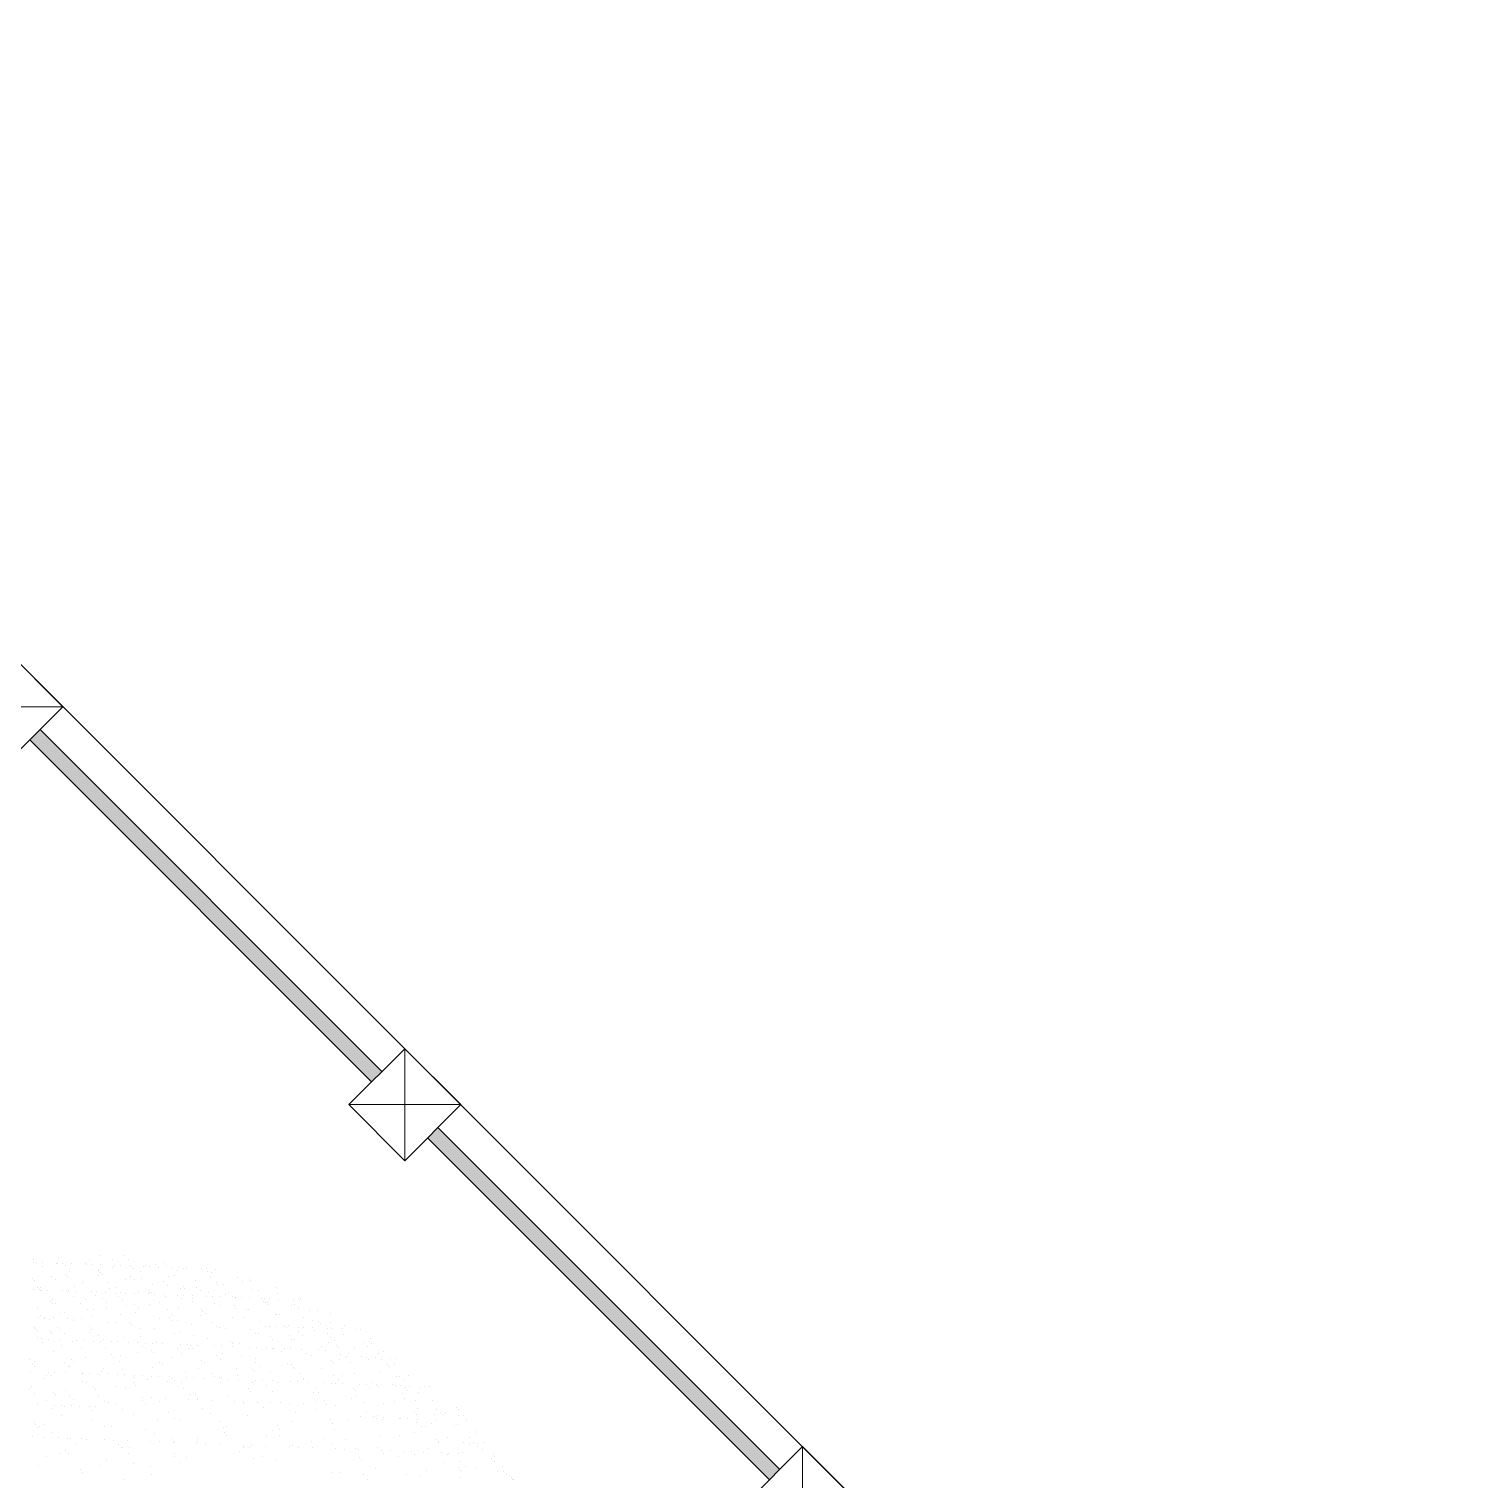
# Model space of a CAD drawing. Header units: millimetres. Extents: x 235 to 418, y 139 to 274.
# Drawn here: x 255.83 to 270.49, y 161.89 to 176.58 of the extents above; entities that cross this region are included whole.
import ezdxf

# ---------------------------------------------------------------- set-up
doc = ezdxf.new("R2010")
doc.units = ezdxf.units.MM
doc.header["$LTSCALE"] = 0.01
for name, color, linetype, lineweight in [('muebles', 191, 'Continuous', 9), ('muebles p.a.', 191, 'Continuous', 0), ('muros bajos', 42, 'Continuous', 18), ('puertas', 2, 'Continuous', 9), ('punto delgado', 4, 'Continuous', 0)]:
    doc.layers.add(name, color=color, linetype=linetype, lineweight=lineweight)

# ---------------------------------------------------------------- blocks, each defined once
blk = doc.blocks.new('A$C329661E2')
at = {"layer": 'puertas'}
for p, q in [((1.1645, 5.6273), (1.1645, 5.6273)), ((1.1669, 5.6207), (1.1669, 5.6207)), ((1.1748, 5.6179), (1.1748, 5.6179)), ((1.1898, 5.6198), (1.1898, 5.6198)), ((1.2273, 5.6186), (1.2273, 5.6186)), ((1.2281, 5.6183), (1.2281, 5.6183)), ((1.2305, 5.6295), (1.2305, 5.6295)), ((1.2428, 5.6178), (1.2428, 5.6178)), ((1.2504, 5.6127), (1.2504, 5.6127)), ((1.2657, 5.6169), (1.2657, 5.6169)), ((1.3029, 5.618), (1.3029, 5.618)), ((1.304, 5.6154), (1.304, 5.6154)), ((1.3143, 5.6285), (1.3143, 5.6285)), ((1.3187, 5.6148), (1.3187, 5.6148)), ((1.3416, 5.6139), (1.3416, 5.6139)), ((1.3431, 5.6392), (1.3431, 5.6392)), ((1.3735, 5.6278), (1.3735, 5.6278)), ((1.3799, 5.6124), (1.3799, 5.6124)), ((1.4014, 5.6385), (1.4014, 5.6385)), ((1.4154, 5.6277), (1.4154, 5.6277)), ((1.4593, 5.6132), (1.4593, 5.6132)), ((1.4859, 5.6153), (1.4859, 5.6153)), ((1.5115, 5.6187), (1.5115, 5.6187)), ((1.5158, 5.6131), (1.5158, 5.6131)), ((1.1634, 5.5787), (1.1634, 5.5787)), ((1.1903, 5.6083), (1.1903, 5.6083)), ((1.2121, 5.584), (1.2121, 5.584)), ((1.2232, 5.576), (1.2232, 5.576)), ((1.2504, 5.5887), (1.2504, 5.5887)), ((1.2547, 5.5832), (1.2547, 5.5832)), ((1.2607, 5.6033), (1.2607, 5.6033)), ((1.2608, 5.5958), (1.2608, 5.5958)), ((1.3357, 5.5858), (1.3357, 5.5858)), ((1.3362, 5.5981), (1.3362, 5.5981)), ((1.3375, 5.5987), (1.3375, 5.5987)), ((1.3417, 5.5932), (1.3417, 5.5932)), ((1.3466, 5.5887), (1.3466, 5.5887)), ((1.3733, 5.6056), (1.3733, 5.6056)), ((1.3946, 5.6119), (1.3946, 5.6119)), ((1.408, 5.5743), (1.408, 5.5743)), ((1.4175, 5.611), (1.4175, 5.611)), ((1.4221, 5.5836), (1.4221, 5.5836)), ((1.4245, 5.6087), (1.4245, 5.6087)), ((1.4288, 5.6032), (1.4288, 5.6032)), ((1.4325, 5.5742), (1.4325, 5.5742)), ((1.4483, 5.5955), (1.4483, 5.5955)), ((1.449, 5.5771), (1.449, 5.5771)), ((1.4558, 5.6095), (1.4558, 5.6095)), ((1.4705, 5.6089), (1.4705, 5.6089)), ((1.4934, 5.608), (1.4934, 5.608)), ((1.5206, 5.584), (1.5206, 5.584)), ((1.5317, 5.6065), (1.5317, 5.6065)), ((1.536, 5.587), (1.536, 5.587)), ((1.5452, 5.5986), (1.5452, 5.5986)), ((1.5464, 5.6059), (1.5464, 5.6059)), ((1.5608, 5.6052), (1.5608, 5.6052)), ((1.5693, 5.6051), (1.5693, 5.6051)), ((1.6076, 5.6036), (1.6076, 5.6036)), ((1.6223, 5.603), (1.6223, 5.603)), ((1.6231, 5.597), (1.6231, 5.597)), ((1.6311, 5.5841), (1.6311, 5.5841)), ((1.6331, 5.5937), (1.6331, 5.5937)), ((1.6452, 5.6021), (1.6452, 5.6021)), ((1.7036, 5.5813), (1.7036, 5.5813)), ((1.7332, 5.5772), (1.7332, 5.5772)), ((1.166, 5.5489), (1.166, 5.5489)), ((1.1677, 5.5732), (1.1677, 5.5732)), ((1.1749, 5.5544), (1.1749, 5.5544)), ((1.1807, 5.5483), (1.1807, 5.5483)), ((1.1829, 5.5548), (1.1829, 5.5548)), ((1.1852, 5.545), (1.1852, 5.545)), ((1.1879, 5.5471), (1.1879, 5.5471)), ((1.2036, 5.5474), (1.2036, 5.5474)), ((1.2419, 5.5459), (1.2419, 5.5459)), ((1.2534, 5.5424), (1.2534, 5.5424)), ((1.2566, 5.5454), (1.2566, 5.5454)), ((1.2608, 5.5398), (1.2608, 5.5398)), ((1.2749, 5.5571), (1.2749, 5.5571)), ((1.2795, 5.5445), (1.2795, 5.5445)), ((1.2955, 5.5646), (1.2955, 5.5646)), ((1.298, 5.5695), (1.298, 5.5695)), ((1.3178, 5.543), (1.3178, 5.543)), ((1.3325, 5.5424), (1.3325, 5.5424)), ((1.3554, 5.5415), (1.3554, 5.5415)), ((1.362, 5.5671), (1.362, 5.5671)), ((1.366, 5.5521), (1.366, 5.5521)), ((1.3839, 5.5549), (1.3839, 5.5549)), ((1.3851, 5.5372), (1.3851, 5.5372)), ((1.3937, 5.54), (1.3937, 5.54)), ((1.4084, 5.5395), (1.4084, 5.5395)), ((1.4313, 5.5386), (1.4313, 5.5386)), ((1.4409, 5.542), (1.4409, 5.542)), ((1.4696, 5.5371), (1.4696, 5.5371)), ((1.4698, 5.5403), (1.4698, 5.5403)), ((1.4721, 5.5472), (1.4721, 5.5472)), ((1.4764, 5.5417), (1.4764, 5.5417)), ((1.4785, 5.5619), (1.4785, 5.5619)), ((1.4843, 5.5365), (1.4843, 5.5365)), ((1.508, 5.569), (1.508, 5.569)), ((1.5184, 5.5596), (1.5184, 5.5596)), ((1.5534, 5.5518), (1.5534, 5.5518)), ((1.5592, 5.5572), (1.5592, 5.5572)), ((1.5634, 5.5517), (1.5634, 5.5517)), ((1.5911, 5.5716), (1.5911, 5.5716)), ((1.5939, 5.5544), (1.5939, 5.5544)), ((1.6043, 5.545), (1.6043, 5.545)), ((1.6258, 5.5403), (1.6258, 5.5403)), ((1.6462, 5.5672), (1.6462, 5.5672)), ((1.6505, 5.5617), (1.6505, 5.5617)), ((1.666, 5.5615), (1.666, 5.5615)), ((1.6798, 5.5399), (1.6798, 5.5399)), ((1.717, 5.5695), (1.717, 5.5695)), ((1.7375, 5.5716), (1.7375, 5.5716)), ((1.7383, 5.55), (1.7383, 5.55)), ((1.7577, 5.5455), (1.7577, 5.5455)), ((1.8029, 5.5549), (1.8029, 5.5549)), ((1.8088, 5.5376), (1.8088, 5.5376)), ((1.1756, 5.5014), (1.1756, 5.5014)), ((1.211, 5.5172), (1.211, 5.5172)), ((1.2153, 5.5117), (1.2153, 5.5117)), ((1.2158, 5.5226), (1.2158, 5.5226)), ((1.2225, 5.5112), (1.2225, 5.5112)), ((1.2711, 5.5304), (1.2711, 5.5304)), ((1.2881, 5.5111), (1.2881, 5.5111)), ((1.2981, 5.5272), (1.2981, 5.5272)), ((1.3023, 5.5217), (1.3023, 5.5217)), ((1.3283, 5.5323), (1.3283, 5.5323)), ((1.3467, 5.5253), (1.3467, 5.5253)), ((1.357, 5.5159), (1.357, 5.5159)), ((1.3586, 5.4987), (1.3586, 5.4987)), ((1.3894, 5.5317), (1.3894, 5.5317)), ((1.4007, 5.5209), (1.4007, 5.5209)), ((1.4096, 5.5056), (1.4096, 5.5056)), ((1.4326, 5.5107), (1.4326, 5.5107)), ((1.4429, 5.5013), (1.4429, 5.5013)), ((1.4711, 5.5084), (1.4711, 5.5084)), ((1.4966, 5.5156), (1.4966, 5.5156)), ((1.5072, 5.5356), (1.5072, 5.5356)), ((1.5132, 5.5306), (1.5132, 5.5306)), ((1.5455, 5.5341), (1.5455, 5.5341)), ((1.5461, 5.4983), (1.5461, 5.4983)), ((1.5557, 5.5258), (1.5557, 5.5258)), ((1.5601, 5.5335), (1.5601, 5.5335)), ((1.5831, 5.5327), (1.5831, 5.5327)), ((1.5837, 5.5256), (1.5837, 5.5256)), ((1.5837, 5.5182), (1.5837, 5.5182)), ((1.6214, 5.5312), (1.6214, 5.5312)), ((1.636, 5.5306), (1.636, 5.5306)), ((1.6416, 5.5112), (1.6416, 5.5112)), ((1.6586, 5.5081), (1.6586, 5.5081)), ((1.659, 5.5297), (1.659, 5.5297)), ((1.6707, 5.5356), (1.6707, 5.5356)), ((1.6902, 5.5305), (1.6902, 5.5305)), ((1.6938, 5.5057), (1.6938, 5.5057)), ((1.6963, 5.5279), (1.6963, 5.5279)), ((1.6973, 5.5282), (1.6973, 5.5282)), ((1.6981, 5.5002), (1.6981, 5.5002)), ((1.7119, 5.5276), (1.7119, 5.5276)), ((1.7349, 5.5267), (1.7349, 5.5267)), ((1.7657, 5.5253), (1.7657, 5.5253)), ((1.7712, 5.5178), (1.7712, 5.5178)), ((1.7732, 5.5252), (1.7732, 5.5252)), ((1.7761, 5.5159), (1.7761, 5.5159)), ((1.7809, 5.5157), (1.7809, 5.5157)), ((1.7852, 5.5102), (1.7852, 5.5102)), ((1.7878, 5.5247), (1.7878, 5.5247)), ((1.8108, 5.5238), (1.8108, 5.5238)), ((1.8435, 5.5063), (1.8435, 5.5063)), ((1.849, 5.5223), (1.849, 5.5223)), ((1.8516, 5.5107), (1.8516, 5.5107)), ((1.8619, 5.5013), (1.8619, 5.5013)), ((1.8637, 5.5217), (1.8637, 5.5217)), ((1.8679, 5.5257), (1.8679, 5.5257)), ((1.8722, 5.5201), (1.8722, 5.5201)), ((1.1798, 5.4765), (1.1798, 5.4765)), ((1.1853, 5.4816), (1.1853, 5.4816)), ((1.1944, 5.4759), (1.1944, 5.4759)), ((1.1957, 5.4722), (1.1957, 5.4722)), ((1.2084, 5.4692), (1.2084, 5.4692)), ((1.2174, 5.475), (1.2174, 5.475)), ((1.2355, 5.4856), (1.2355, 5.4856)), ((1.246, 5.489), (1.246, 5.489)), ((1.2556, 5.4735), (1.2556, 5.4735)), ((1.2703, 5.473), (1.2703, 5.473)), ((1.2712, 5.467), (1.2712, 5.467)), ((1.2932, 5.4721), (1.2932, 5.4721)), ((1.3084, 5.4966), (1.3084, 5.4966)), ((1.321, 5.4789), (1.321, 5.4789)), ((1.3226, 5.4956), (1.3226, 5.4956)), ((1.3627, 5.4613), (1.3627, 5.4613)), ((1.382, 5.4629), (1.382, 5.4629)), ((1.3943, 5.482), (1.3943, 5.482)), ((1.4181, 5.4626), (1.4181, 5.4626)), ((1.4335, 5.4886), (1.4335, 5.4886)), ((1.4978, 5.4729), (1.4978, 5.4729)), ((1.5185, 5.4961), (1.5185, 5.4961)), ((1.5225, 5.4746), (1.5225, 5.4746)), ((1.5276, 5.468), (1.5276, 5.468)), ((1.5288, 5.4867), (1.5288, 5.4867)), ((1.5309, 5.4798), (1.5309, 5.4798)), ((1.5434, 5.4685), (1.5434, 5.4685)), ((1.6043, 5.4816), (1.6043, 5.4816)), ((1.6068, 5.4957), (1.6068, 5.4957)), ((1.6111, 5.4902), (1.6111, 5.4902)), ((1.6184, 5.4869), (1.6184, 5.4869)), ((1.634, 5.4623), (1.634, 5.4623)), ((1.6889, 5.4745), (1.6889, 5.4745)), ((1.7183, 5.4741), (1.7183, 5.4741)), ((1.7275, 5.4966), (1.7275, 5.4966)), ((1.731, 5.4966), (1.731, 5.4966)), ((1.7638, 5.4644), (1.7638, 5.4644)), ((1.8014, 5.4842), (1.8014, 5.4842)), ((1.8054, 5.4841), (1.8054, 5.4841)), ((1.8133, 5.4821), (1.8133, 5.4821)), ((1.8764, 5.4741), (1.8764, 5.4741)), ((1.8924, 5.4941), (1.8924, 5.4941)), ((1.8992, 5.4675), (1.8992, 5.4675)), ((1.914, 5.4939), (1.914, 5.4939)), ((1.9155, 5.4642), (1.9155, 5.4642)), ((1.9478, 5.4868), (1.9478, 5.4868)), ((1.9487, 5.4626), (1.9487, 5.4626)), ((1.1682, 5.448), (1.1682, 5.448)), ((1.1716, 5.4458), (1.1716, 5.4458)), ((1.1759, 5.4403), (1.1759, 5.4403)), ((1.1772, 5.423), (1.1772, 5.423)), ((1.2092, 5.4386), (1.2092, 5.4386)), ((1.2143, 5.432), (1.2143, 5.432)), ((1.2277, 5.4496), (1.2277, 5.4496)), ((1.2342, 5.4448), (1.2342, 5.4448)), ((1.2467, 5.4335), (1.2467, 5.4335)), ((1.3122, 5.4347), (1.3122, 5.4347)), ((1.3136, 5.4506), (1.3136, 5.4506)), ((1.3188, 5.444), (1.3188, 5.444)), ((1.3373, 5.4273), (1.3373, 5.4273)), ((1.4022, 5.4226), (1.4022, 5.4226)), ((1.4232, 5.456), (1.4232, 5.456)), ((1.4473, 5.4463), (1.4473, 5.4463)), ((1.4475, 5.4247), (1.4475, 5.4247)), ((1.485, 5.4454), (1.485, 5.4454)), ((1.5372, 5.4342), (1.5372, 5.4342)), ((1.5519, 5.4367), (1.5519, 5.4367)), ((1.5824, 5.458), (1.5824, 5.458)), ((1.5881, 5.4279), (1.5881, 5.4279)), ((1.6464, 5.4511), (1.6464, 5.4511)), ((1.6564, 5.4486), (1.6564, 5.4486)), ((1.6723, 5.4459), (1.6723, 5.4459)), ((1.7371, 5.4449), (1.7371, 5.4449)), ((1.7495, 5.4336), (1.7495, 5.4336)), ((1.7591, 5.4322), (1.7591, 5.4322)), ((1.7761, 5.4524), (1.7761, 5.4524)), ((1.7869, 5.4528), (1.7869, 5.4528)), ((1.7886, 5.4248), (1.7886, 5.4248)), ((1.8016, 5.4523), (1.8016, 5.4523)), ((1.8245, 5.4514), (1.8245, 5.4514)), ((1.8285, 5.4542), (1.8285, 5.4542)), ((1.8328, 5.4487), (1.8328, 5.4487)), ((1.8361, 5.4529), (1.8361, 5.4529)), ((1.8401, 5.4274), (1.8401, 5.4274)), ((1.862, 5.4379), (1.862, 5.4379)), ((1.8628, 5.4499), (1.8628, 5.4499)), ((1.8724, 5.4285), (1.8724, 5.4285)), ((1.8775, 5.4493), (1.8775, 5.4493)), ((1.9004, 5.4484), (1.9004, 5.4484)), ((1.9066, 5.4405), (1.9066, 5.4405)), ((1.9198, 5.4587), (1.9198, 5.4587)), ((1.9387, 5.4469), (1.9387, 5.4469)), ((1.94, 5.4326), (1.94, 5.4326)), ((1.9479, 5.4233), (1.9479, 5.4233)), ((1.9534, 5.4464), (1.9534, 5.4464)), ((1.9763, 5.4455), (1.9763, 5.4455)), ((1.9815, 5.4304), (1.9815, 5.4304)), ((1.9851, 5.4529), (1.9851, 5.4529)), ((2.0146, 5.444), (2.0146, 5.444)), ((2.0271, 5.4426), (2.0271, 5.4426)), ((1.1878, 5.4187), (1.1878, 5.4187)), ((1.1883, 5.4104), (1.1883, 5.4104)), ((1.2054, 5.418), (1.2054, 5.418)), ((1.2188, 5.3855), (1.2188, 5.3855)), ((1.2329, 5.4169), (1.2329, 5.4169)), ((1.2386, 5.4007), (1.2386, 5.4007)), ((1.2671, 5.4109), (1.2671, 5.4109)), ((1.2789, 5.4151), (1.2789, 5.4151)), ((1.2914, 5.3929), (1.2914, 5.3929)), ((1.2965, 5.4145), (1.2965, 5.4145)), ((1.324, 5.4134), (1.324, 5.4134)), ((1.343, 5.4127), (1.343, 5.4127)), ((1.3497, 5.4161), (1.3497, 5.4161)), ((1.3539, 5.3972), (1.3539, 5.3972)), ((1.37, 5.4116), (1.37, 5.4116)), ((1.3876, 5.4109), (1.3876, 5.4109)), ((1.4151, 5.4098), (1.4151, 5.4098)), ((1.4404, 5.4099), (1.4404, 5.4099)), ((1.4528, 5.3986), (1.4528, 5.3986)), ((1.461, 5.408), (1.461, 5.408)), ((1.4752, 5.3888), (1.4752, 5.3888)), ((1.4787, 5.4074), (1.4787, 5.4074)), ((1.489, 5.4088), (1.489, 5.4088)), ((1.5062, 5.4063), (1.5062, 5.4063)), ((1.5434, 5.3924), (1.5434, 5.3924)), ((1.5521, 5.4045), (1.5521, 5.4045)), ((1.5697, 5.4038), (1.5697, 5.4038)), ((1.5735, 5.3939), (1.5735, 5.3939)), ((1.5797, 5.4008), (1.5797, 5.4008)), ((1.5848, 5.3942), (1.5848, 5.3942)), ((1.5972, 5.4027), (1.5972, 5.4027)), ((1.624, 5.4205), (1.624, 5.4205)), ((1.6432, 5.401), (1.6432, 5.401)), ((1.6608, 5.4003), (1.6608, 5.4003)), ((1.6841, 5.4128), (1.6841, 5.4128)), ((1.6883, 5.3992), (1.6883, 5.3992)), ((1.6892, 5.4062), (1.6892, 5.4062)), ((1.6912, 5.4104), (1.6912, 5.4104)), ((1.7086, 5.4056), (1.7086, 5.4056)), ((1.7343, 5.3974), (1.7343, 5.3974)), ((1.7519, 5.3967), (1.7519, 5.3967)), ((1.7794, 5.3956), (1.7794, 5.3956)), ((1.7937, 5.4182), (1.7937, 5.4182)), ((1.7942, 5.393), (1.7942, 5.393)), ((1.7985, 5.3935), (1.7985, 5.3935)), ((1.818, 5.3868), (1.818, 5.3868)), ((1.8253, 5.3939), (1.8253, 5.3939)), ((1.8429, 5.3932), (1.8429, 5.3932)), ((1.8437, 5.4172), (1.8437, 5.4172)), ((1.8526, 5.4161), (1.8526, 5.4161)), ((1.8705, 5.3921), (1.8705, 5.3921)), ((1.9164, 5.3903), (1.9164, 5.3903)), ((1.9224, 5.3988), (1.9224, 5.3988)), ((1.934, 5.3896), (1.934, 5.3896)), ((1.9413, 5.4092), (1.9413, 5.4092)), ((1.9583, 5.4139), (1.9583, 5.4139)), ((1.9632, 5.4027), (1.9632, 5.4027)), ((1.9675, 5.3972), (1.9675, 5.3972)), ((2.0118, 5.3968), (2.0118, 5.3968)), ((2.0338, 5.4087), (2.0338, 5.4087)), ((2.0442, 5.3993), (2.0442, 5.3993)), ((2.0502, 5.4127), (2.0502, 5.4127)), ((2.0539, 5.4189), (2.0539, 5.4189)), ((2.0545, 5.4072), (2.0545, 5.4072)), ((2.0867, 5.3867), (2.0867, 5.3867)), ((1.1561, 5.3636), (1.1561, 5.3636)), ((1.1619, 5.3529), (1.1619, 5.3529)), ((1.167, 5.3463), (1.167, 5.3463)), ((1.1683, 5.3589), (1.1683, 5.3589)), ((1.2468, 5.3574), (1.2468, 5.3574)), ((1.2582, 5.3468), (1.2582, 5.3468)), ((1.2592, 5.3461), (1.2592, 5.3461)), ((1.2663, 5.3649), (1.2663, 5.3649)), ((1.2715, 5.3582), (1.2715, 5.3582)), ((1.3034, 5.3706), (1.3034, 5.3706)), ((1.3708, 5.3769), (1.3708, 5.3769)), ((1.3759, 5.3702), (1.3759, 5.3702)), ((1.3933, 5.3585), (1.3933, 5.3585)), ((1.3945, 5.3755), (1.3945, 5.3755)), ((1.4385, 5.3822), (1.4385, 5.3822)), ((1.4804, 5.3822), (1.4804, 5.3822)), ((1.4976, 5.358), (1.4976, 5.358)), ((1.5046, 5.3509), (1.5046, 5.3509)), ((1.5284, 5.3701), (1.5284, 5.3701)), ((1.5559, 5.3811), (1.5559, 5.3811)), ((1.6091, 5.3629), (1.6091, 5.3629)), ((1.6152, 5.3564), (1.6152, 5.3564)), ((1.6465, 5.3749), (1.6465, 5.3749)), ((1.6589, 5.3636), (1.6589, 5.3636)), ((1.6634, 5.3818), (1.6634, 5.3818)), ((1.7135, 5.3749), (1.7135, 5.3749)), ((1.7496, 5.3574), (1.7496, 5.3574)), ((1.7502, 5.3681), (1.7502, 5.3681)), ((1.762, 5.3461), (1.762, 5.3461)), ((1.8348, 5.3531), (1.8348, 5.3531)), ((1.8457, 5.351), (1.8457, 5.351)), ((1.8853, 5.3797), (1.8853, 5.3797)), ((1.8973, 5.3755), (1.8973, 5.3755)), ((1.9502, 5.363), (1.9502, 5.363)), ((1.9553, 5.3564), (1.9553, 5.3564)), ((1.9699, 5.3648), (1.9699, 5.3648)), ((1.9742, 5.377), (1.9742, 5.377)), ((1.9877, 5.3711), (1.9877, 5.3711)), ((1.99, 5.3731), (1.99, 5.3731)), ((1.9956, 5.3801), (1.9956, 5.3801)), ((2.0004, 5.358), (2.0004, 5.358)), ((2.0283, 5.3716), (2.0283, 5.3716)), ((2.043, 5.371), (2.043, 5.371)), ((2.0465, 5.3655), (2.0465, 5.3655)), ((2.0659, 5.3701), (2.0659, 5.3701)), ((2.0747, 5.3811), (2.0747, 5.3811)), ((2.0814, 5.3655), (2.0814, 5.3655)), ((2.0978, 5.3512), (2.0978, 5.3512)), ((2.1021, 5.3457), (2.1021, 5.3457)), ((2.1042, 5.3686), (2.1042, 5.3686)), ((2.117, 5.3531), (2.117, 5.3531)), ((2.1189, 5.368), (2.1189, 5.368)), ((1.1584, 5.3336), (1.1584, 5.3336)), ((1.1913, 5.3149), (1.1913, 5.3149)), ((1.2009, 5.323), (1.2009, 5.323)), ((1.2043, 5.3318), (1.2043, 5.3318)), ((1.21, 5.3214), (1.21, 5.3214)), ((1.2219, 5.3311), (1.2219, 5.3311)), ((1.2494, 5.33), (1.2494, 5.33)), ((1.2954, 5.3283), (1.2954, 5.3283)), ((1.2957, 5.3269), (1.2957, 5.3269)), ((1.313, 5.3276), (1.313, 5.3276)), ((1.3405, 5.3265), (1.3405, 5.3265)), ((1.345, 5.333), (1.345, 5.333)), ((1.3498, 5.3399), (1.3498, 5.3399)), ((1.3623, 5.3286), (1.3623, 5.3286)), ((1.3865, 5.3247), (1.3865, 5.3247)), ((1.4002, 5.3389), (1.4002, 5.3389)), ((1.4041, 5.324), (1.4041, 5.324)), ((1.4296, 5.3181), (1.4296, 5.3181)), ((1.4316, 5.323), (1.4316, 5.323)), ((1.4529, 5.3224), (1.4529, 5.3224)), ((1.4653, 5.3111), (1.4653, 5.3111)), ((1.4775, 5.3212), (1.4775, 5.3212)), ((1.4801, 5.3447), (1.4801, 5.3447)), ((1.4952, 5.3205), (1.4952, 5.3205)), ((1.5227, 5.3194), (1.5227, 5.3194)), ((1.5324, 5.3151), (1.5324, 5.3151)), ((1.5375, 5.3084), (1.5375, 5.3084)), ((1.5647, 5.3298), (1.5647, 5.3298)), ((1.5686, 5.3176), (1.5686, 5.3176)), ((1.5862, 5.3169), (1.5862, 5.3169)), ((1.6006, 5.3405), (1.6006, 5.3405)), ((1.6137, 5.3159), (1.6137, 5.3159)), ((1.6368, 5.3271), (1.6368, 5.3271)), ((1.642, 5.3204), (1.642, 5.3204)), ((1.6546, 5.3177), (1.6546, 5.3177)), ((1.6597, 5.3141), (1.6597, 5.3141)), ((1.6773, 5.3134), (1.6773, 5.3134)), ((1.6997, 5.3415), (1.6997, 5.3415)), ((1.7037, 5.323), (1.7037, 5.323)), ((1.7048, 5.3123), (1.7048, 5.3123)), ((1.7413, 5.339), (1.7413, 5.339)), ((1.7464, 5.3324), (1.7464, 5.3324)), ((1.7508, 5.3105), (1.7508, 5.3105)), ((1.7684, 5.3098), (1.7684, 5.3098)), ((1.7897, 5.3294), (1.7897, 5.3294)), ((1.7959, 5.3088), (1.7959, 5.3088)), ((1.8418, 5.307), (1.8418, 5.307)), ((1.8509, 5.3444), (1.8509, 5.3444)), ((1.8527, 5.3399), (1.8527, 5.3399)), ((1.8651, 5.3287), (1.8651, 5.3287)), ((1.8751, 5.3131), (1.8751, 5.3131)), ((1.8765, 5.3156), (1.8765, 5.3156)), ((1.9247, 5.341), (1.9247, 5.341)), ((1.9557, 5.3225), (1.9557, 5.3225)), ((1.9682, 5.3112), (1.9682, 5.3112)), ((1.9796, 5.3251), (1.9796, 5.3251)), ((2.0115, 5.3273), (2.0115, 5.3273)), ((2.0794, 5.3333), (2.0794, 5.3333)), ((2.1223, 5.3196), (2.1223, 5.3196)), ((2.1301, 5.3213), (2.1301, 5.3213)), ((2.1405, 5.3119), (2.1405, 5.3119)), ((2.1517, 5.3218), (2.1517, 5.3218)), ((1.1562, 5.2874), (1.1562, 5.2874)), ((1.1595, 5.2948), (1.1595, 5.2948)), ((1.1686, 5.2762), (1.1686, 5.2762)), ((1.2191, 5.2791), (1.2191, 5.2791)), ((1.2242, 5.2725), (1.2242, 5.2725)), ((1.2494, 5.2827), (1.2494, 5.2827)), ((1.2593, 5.27), (1.2593, 5.27)), ((1.2945, 5.3065), (1.2945, 5.3065)), ((1.3039, 5.3055), (1.3039, 5.3055)), ((1.3235, 5.2911), (1.3235, 5.2911)), ((1.3286, 5.2845), (1.3286, 5.2845)), ((1.3362, 5.2689), (1.3362, 5.2689)), ((1.3845, 5.2943), (1.3845, 5.2943)), ((1.407, 5.288), (1.407, 5.288)), ((1.4279, 5.3031), (1.4279, 5.3031)), ((1.4331, 5.2965), (1.4331, 5.2965)), ((1.5195, 5.306), (1.5195, 5.306)), ((1.556, 5.3049), (1.556, 5.3049)), ((1.5616, 5.2885), (1.5616, 5.2885)), ((1.5801, 5.2731), (1.5801, 5.2731)), ((1.5917, 5.2722), (1.5917, 5.2722)), ((1.6579, 5.3039), (1.6579, 5.3039)), ((1.6773, 5.2702), (1.6773, 5.2702)), ((1.731, 5.2882), (1.731, 5.2882)), ((1.7378, 5.2793), (1.7378, 5.2793)), ((1.7417, 5.3041), (1.7417, 5.3041)), ((1.7787, 5.2956), (1.7787, 5.2956)), ((1.7953, 5.2806), (1.7953, 5.2806)), ((1.8068, 5.3055), (1.8068, 5.3055)), ((1.8594, 5.3063), (1.8594, 5.3063)), ((1.887, 5.3052), (1.887, 5.3052)), ((1.9029, 5.2773), (1.9029, 5.2773)), ((1.9098, 5.288), (1.9098, 5.288)), ((1.9159, 5.2769), (1.9159, 5.2769)), ((1.9329, 5.3034), (1.9329, 5.3034)), ((1.9505, 5.3027), (1.9505, 5.3027)), ((1.961, 5.3007), (1.961, 5.3007)), ((1.978, 5.3017), (1.978, 5.3017)), ((2.0073, 5.2892), (2.0073, 5.2892)), ((2.0125, 5.2826), (2.0125, 5.2826)), ((2.0129, 5.2706), (2.0129, 5.2706)), ((2.024, 5.2999), (2.024, 5.2999)), ((2.0416, 5.2992), (2.0416, 5.2992)), ((2.0509, 5.2886), (2.0509, 5.2886)), ((2.0588, 5.305), (2.0588, 5.305)), ((2.0691, 5.2981), (2.0691, 5.2981)), ((2.0712, 5.2937), (2.0712, 5.2937)), ((2.1096, 5.2997), (2.1096, 5.2997)), ((2.118, 5.2962), (2.118, 5.2962)), ((2.1327, 5.2956), (2.1327, 5.2956)), ((2.1377, 5.2748), (2.1377, 5.2748)), ((2.1455, 5.2898), (2.1455, 5.2898)), ((2.1498, 5.2842), (2.1498, 5.2842)), ((2.1556, 5.2948), (2.1556, 5.2948)), ((2.1778, 5.2781), (2.1778, 5.2781)), ((2.1845, 5.2896), (2.1845, 5.2896)), ((2.1939, 5.2933), (2.1939, 5.2933)), ((2.2086, 5.2927), (2.2086, 5.2927)), ((1.1749, 5.2467), (1.1749, 5.2467)), ((1.2011, 5.2573), (1.2011, 5.2573)), ((1.2134, 5.2355), (1.2134, 5.2355)), ((1.2208, 5.2449), (1.2208, 5.2449)), ((1.2384, 5.2442), (1.2384, 5.2442)), ((1.2485, 5.2412), (1.2485, 5.2412)), ((1.2659, 5.2432), (1.2659, 5.2432)), ((1.2717, 5.2587), (1.2717, 5.2587)), ((1.2857, 5.2423), (1.2857, 5.2423)), ((1.3119, 5.2414), (1.3119, 5.2414)), ((1.3201, 5.2314), (1.3201, 5.2314)), ((1.3295, 5.2407), (1.3295, 5.2407)), ((1.3529, 5.2532), (1.3529, 5.2532)), ((1.3623, 5.2525), (1.3623, 5.2525)), ((1.3831, 5.249), (1.3831, 5.249)), ((1.3997, 5.2339), (1.3997, 5.2339)), ((1.4523, 5.2647), (1.4523, 5.2647)), ((1.4525, 5.2562), (1.4525, 5.2562)), ((1.4593, 5.2474), (1.4593, 5.2474)), ((1.4758, 5.2637), (1.4758, 5.2637)), ((1.4972, 5.2546), (1.4972, 5.2546)), ((1.5125, 5.2623), (1.5125, 5.2623)), ((1.5738, 5.2599), (1.5738, 5.2599)), ((1.5972, 5.259), (1.5972, 5.259)), ((1.5986, 5.2634), (1.5986, 5.2634)), ((1.61, 5.2348), (1.61, 5.2348)), ((1.6339, 5.2576), (1.6339, 5.2576)), ((1.6952, 5.2552), (1.6952, 5.2552)), ((1.7175, 5.2497), (1.7175, 5.2497)), ((1.7187, 5.2543), (1.7187, 5.2543)), ((1.7553, 5.2529), (1.7553, 5.2529)), ((1.7702, 5.2376), (1.7702, 5.2376)), ((1.7901, 5.2503), (1.7901, 5.2503)), ((1.8166, 5.2505), (1.8166, 5.2505)), ((1.8401, 5.2496), (1.8401, 5.2496)), ((1.8768, 5.2481), (1.8768, 5.2481)), ((1.9095, 5.2536), (1.9095, 5.2536)), ((1.91, 5.2342), (1.91, 5.2342)), ((1.9327, 5.2573), (1.9327, 5.2573)), ((1.938, 5.2457), (1.938, 5.2457)), ((1.9615, 5.2448), (1.9615, 5.2448)), ((2.0027, 5.2632), (2.0027, 5.2632)), ((2.0367, 5.2513), (2.0367, 5.2513)), ((2.0872, 5.2482), (2.0872, 5.2482)), ((2.116, 5.2531), (2.116, 5.2531)), ((2.1412, 5.2633), (2.1412, 5.2633)), ((2.17, 5.2581), (2.17, 5.2581)), ((2.1772, 5.2361), (2.1772, 5.2361)), ((2.2148, 5.256), (2.2148, 5.256)), ((2.2264, 5.2339), (2.2264, 5.2339)), ((2.2801, 5.2383), (2.2801, 5.2383)), ((2.2844, 5.2327), (2.2844, 5.2327)), ((1.1687, 5.2), (1.1687, 5.2)), ((1.1718, 5.1934), (1.1718, 5.1934)), ((1.1923, 5.1932), (1.1923, 5.1932)), ((1.2405, 5.2186), (1.2405, 5.2186)), ((1.3219, 5.2031), (1.3219, 5.2031)), ((1.4299, 5.2192), (1.4299, 5.2192)), ((1.4917, 5.2056), (1.4917, 5.2056)), ((1.5206, 5.2257), (1.5206, 5.2257)), ((1.5371, 5.2106), (1.5371, 5.2106)), ((1.5498, 5.2031), (1.5498, 5.2031)), ((1.6309, 5.2216), (1.6309, 5.2216)), ((1.658, 5.2024), (1.658, 5.2024)), ((1.7299, 5.2186), (1.7299, 5.2186)), ((1.8456, 5.2003), (1.8456, 5.2003)), ((1.855, 5.2264), (1.855, 5.2264)), ((1.9465, 5.2058), (1.9465, 5.2058)), ((1.9533, 5.197), (1.9533, 5.197)), ((1.9924, 5.2031), (1.9924, 5.2031)), ((2.0257, 5.2158), (2.0257, 5.2158)), ((2.0421, 5.2245), (2.0421, 5.2245)), ((2.0581, 5.2123), (2.0581, 5.2123)), ((2.0645, 5.2155), (2.0645, 5.2155)), ((2.0696, 5.2088), (2.0696, 5.2088)), ((2.0713, 5.2175), (2.0713, 5.2175)), ((2.0837, 5.2063), (2.0837, 5.2063)), ((2.0856, 5.2112), (2.0856, 5.2112)), ((2.1289, 5.2107), (2.1289, 5.2107)), ((2.1316, 5.2095), (2.1316, 5.2095)), ((2.1492, 5.2088), (2.1492, 5.2088)), ((2.1689, 5.2274), (2.1689, 5.2274)), ((2.1741, 5.2208), (2.1741, 5.2208)), ((2.1744, 5.2001), (2.1744, 5.2001)), ((2.1767, 5.2077), (2.1767, 5.2077)), ((2.2135, 5.1958), (2.2135, 5.1958)), ((2.2223, 5.2203), (2.2223, 5.2203)), ((2.2226, 5.2059), (2.2226, 5.2059)), ((2.2368, 5.2245), (2.2368, 5.2245)), ((2.2452, 5.2194), (2.2452, 5.2194)), ((2.2495, 5.2247), (2.2495, 5.2247)), ((2.2823, 5.1924), (2.2823, 5.1924)), ((2.2835, 5.2179), (2.2835, 5.2179)), ((2.2982, 5.2173), (2.2982, 5.2173)), ((2.3046, 5.2066), (2.3046, 5.2066)), ((1.1639, 5.1609), (1.1639, 5.1609)), ((1.1769, 5.1867), (1.1769, 5.1867)), ((1.1811, 5.1887), (1.1811, 5.1887)), ((1.1914, 5.1598), (1.1914, 5.1598)), ((1.2132, 5.1737), (1.2132, 5.1737)), ((1.2315, 5.1583), (1.2315, 5.1583)), ((1.2549, 5.1574), (1.2549, 5.1574)), ((1.2624, 5.1557), (1.2624, 5.1557)), ((1.2916, 5.1559), (1.2916, 5.1559)), ((1.3524, 5.1897), (1.3524, 5.1897)), ((1.3697, 5.1875), (1.3697, 5.1875)), ((1.4594, 5.1798), (1.4594, 5.1798)), ((1.4854, 5.1692), (1.4854, 5.1692)), ((1.5287, 5.1579), (1.5287, 5.1579)), ((1.5968, 5.1565), (1.5968, 5.1565)), ((1.6655, 5.1847), (1.6655, 5.1847)), ((1.668, 5.1739), (1.668, 5.1739)), ((1.6746, 5.1873), (1.6746, 5.1873)), ((1.6748, 5.165), (1.6748, 5.165)), ((1.7783, 5.1648), (1.7783, 5.1648)), ((1.7954, 5.179), (1.7954, 5.179)), ((1.8072, 5.1898), (1.8072, 5.1898)), ((1.812, 5.164), (1.812, 5.164)), ((1.8141, 5.181), (1.8141, 5.181)), ((1.9328, 5.1557), (1.9328, 5.1557)), ((1.9584, 5.1804), (1.9584, 5.1804)), ((1.9857, 5.1552), (1.9857, 5.1552)), ((2.0783, 5.1643), (2.0783, 5.1643)), ((2.1285, 5.1656), (2.1285, 5.1656)), ((2.1683, 5.172), (2.1683, 5.172)), ((2.1868, 5.1888), (2.1868, 5.1888)), ((2.1983, 5.1895), (2.1983, 5.1895)), ((2.2551, 5.1583), (2.2551, 5.1583)), ((2.2741, 5.1906), (2.2741, 5.1906)), ((2.3126, 5.1588), (2.3126, 5.1588)), ((2.3278, 5.1768), (2.3278, 5.1768)), ((2.3321, 5.1713), (2.3321, 5.1713)), ((1.238, 5.1182), (1.238, 5.1182)), ((1.2502, 5.1259), (1.2502, 5.1259)), ((1.257, 5.1171), (1.257, 5.1171)), ((1.279, 5.1407), (1.279, 5.1407)), ((1.3054, 5.1536), (1.3054, 5.1536)), ((1.3529, 5.1535), (1.3529, 5.1535)), ((1.3764, 5.1526), (1.3764, 5.1526)), ((1.3894, 5.1419), (1.3894, 5.1419)), ((1.3963, 5.133), (1.3963, 5.133)), ((1.3998, 5.1324), (1.3998, 5.1324)), ((1.4131, 5.1512), (1.4131, 5.1512)), ((1.4164, 5.1174), (1.4164, 5.1174)), ((1.4181, 5.1337), (1.4181, 5.1337)), ((1.4743, 5.1488), (1.4743, 5.1488)), ((1.4978, 5.1479), (1.4978, 5.1479)), ((1.5345, 5.1465), (1.5345, 5.1465)), ((1.5355, 5.149), (1.5355, 5.149)), ((1.538, 5.1176), (1.538, 5.1176)), ((1.5958, 5.1441), (1.5958, 5.1441)), ((1.5982, 5.1493), (1.5982, 5.1493)), ((1.6192, 5.1432), (1.6192, 5.1432)), ((1.6559, 5.1417), (1.6559, 5.1417)), ((1.7072, 5.1233), (1.7072, 5.1233)), ((1.7172, 5.1394), (1.7172, 5.1394)), ((1.7181, 5.1331), (1.7181, 5.1331)), ((1.7342, 5.1332), (1.7342, 5.1332)), ((1.7407, 5.1384), (1.7407, 5.1384)), ((1.7773, 5.137), (1.7773, 5.137)), ((1.8386, 5.1346), (1.8386, 5.1346)), ((1.8464, 5.1392), (1.8464, 5.1392)), ((1.8621, 5.1337), (1.8621, 5.1337)), ((1.8982, 5.1487), (1.8982, 5.1487)), ((1.8988, 5.1323), (1.8988, 5.1323)), ((1.9494, 5.1407), (1.9494, 5.1407)), ((1.9601, 5.1299), (1.9601, 5.1299)), ((1.9835, 5.129), (1.9835, 5.129)), ((2.0139, 5.1304), (2.0139, 5.1304)), ((2.0202, 5.1275), (2.0202, 5.1275)), ((2.0703, 5.1324), (2.0703, 5.1324)), ((2.0815, 5.1252), (2.0815, 5.1252)), ((2.0868, 5.1174), (2.0868, 5.1174)), ((2.105, 5.1242), (2.105, 5.1242)), ((2.1416, 5.1228), (2.1416, 5.1228)), ((2.1619, 5.1234), (2.1619, 5.1234)), ((2.1932, 5.1208), (2.1932, 5.1208)), ((2.2046, 5.1317), (2.2046, 5.1317)), ((2.2261, 5.1537), (2.2261, 5.1537)), ((2.2312, 5.147), (2.2312, 5.147)), ((2.2316, 5.1482), (2.2316, 5.1482)), ((2.2391, 5.119), (2.2391, 5.119)), ((2.2568, 5.1183), (2.2568, 5.1183)), ((2.2843, 5.1173), (2.2843, 5.1173)), ((2.2945, 5.1196), (2.2945, 5.1196)), ((2.2973, 5.1455), (2.2973, 5.1455)), ((2.312, 5.1449), (2.312, 5.1449)), ((2.3228, 5.1464), (2.3228, 5.1464)), ((2.3331, 5.137), (2.3331, 5.137)), ((2.3349, 5.144), (2.3349, 5.144)), ((2.3473, 5.1276), (2.3473, 5.1276)), ((2.3523, 5.1452), (2.3523, 5.1452)), ((1.1778, 5.0865), (1.1778, 5.0865)), ((1.2012, 5.1098), (1.2012, 5.1098)), ((1.3386, 5.0865), (1.3386, 5.0865)), ((1.3579, 5.102), (1.3579, 5.102)), ((1.4286, 5.0913), (1.4286, 5.0913)), ((1.4736, 5.0837), (1.4736, 5.0837)), ((1.5372, 5.1091), (1.5372, 5.1091)), ((1.5538, 5.094), (1.5538, 5.094)), ((1.5679, 5.1073), (1.5679, 5.1073)), ((1.7452, 5.1032), (1.7452, 5.1032)), ((1.7693, 5.1106), (1.7693, 5.1106)), ((1.8016, 5.0979), (1.8016, 5.0979)), ((2.0227, 5.1074), (2.0227, 5.1074)), ((2.0295, 5.0986), (2.0295, 5.0986)), ((2.0665, 5.0788), (2.0665, 5.0788)), ((2.1267, 5.1105), (2.1267, 5.1105)), ((2.1688, 5.1146), (2.1688, 5.1146)), ((2.2463, 5.0942), (2.2463, 5.0942)), ((2.2555, 5.1157), (2.2555, 5.1157)), ((2.2832, 5.0799), (2.2832, 5.0799)), ((2.29, 5.0951), (2.29, 5.0951)), ((2.3024, 5.0839), (2.3024, 5.0839)), ((2.3308, 5.0793), (2.3308, 5.0793)), ((2.3704, 5.1032), (2.3704, 5.1032)), ((2.3754, 5.1153), (2.3754, 5.1153)), ((2.3797, 5.1098), (2.3797, 5.1098)), ((2.3802, 5.0953), (2.3802, 5.0953)), ((2.3999, 5.0837), (2.3999, 5.0837)), ((1.2894, 5.0753), (1.2894, 5.0753)), ((1.2936, 5.0681), (1.2936, 5.0681)), ((1.4063, 5.0482), (1.4063, 5.0482)), ((1.476, 5.0632), (1.476, 5.0632)), ((1.9513, 5.0683), (1.9513, 5.0683)), ((1.9708, 5.068), (1.9708, 5.068)), ((2.0337, 5.0629), (2.0337, 5.0629)), ((2.0439, 5.0496), (2.0439, 5.0496)), ((2.1465, 5.0632), (2.1465, 5.0632)), ((2.1822, 5.0604), (2.1822, 5.0604)), ((2.2011, 5.0728), (2.2011, 5.0728)), ((2.2857, 5.0555), (2.2857, 5.0555)), ((2.2884, 5.0733), (2.2884, 5.0733)), ((2.3869, 5.0701), (2.3869, 5.0701)), ((2.4016, 5.0696), (2.4016, 5.0696)), ((2.4104, 5.0617), (2.4104, 5.0617)), ((2.4191, 5.059), (2.4191, 5.059)), ((2.423, 5.0538), (2.423, 5.0538)), ((2.4273, 5.0483), (2.4273, 5.0483)), ((2.4294, 5.0496), (2.4294, 5.0496))]:
    blk.add_line(p, q, dxfattribs=at)

msp = doc.modelspace()

# ---------------------------------------------------------------- hatches: boundary and pattern name
at = {"layer": 'punto delgado'}
h = msp.add_hatch(dxfattribs=at)
h.set_pattern_fill('ENDGRAIN', color=256, scale=0.35, angle=195, style=0, pattern_type=2)
h.set_pattern_definition([(195, (-596.47367, -89.33352), (-0.24748737, -0.4286607), [0.0175, -0.3325]), (195, (-596.22796, -89.30392), (-0.24748737, -0.4286607), [0.035, -0.315]), (195, (-596.44318, -89.3797), (-0.24748737, -0.4286607), [0.0175, -0.3325]), (195, (-596.23128, -89.35916), (-0.24748737, -0.4286607), [0.0175, -0.3325]), (195, (-596.4296, -89.4304), (-0.24748737, -0.4286607), [0.0175, -0.3325]), (195, (-596.23912, -89.3975), (-0.24748737, -0.4286607), [0.0175, -0.3325]), (195, (-596.42054, -89.46422), (-0.24748737, -0.4286607), [0.0175, -0.3325]), (195, (-596.22554, -89.4482), (-0.24748737, -0.4286607), [0.0175, -0.1925, 0.0175, -0.1225]), (195, (-596.21648, -89.482), (-0.24748737, -0.4286607), [0.035, -0.175, 0.0175, -0.1225]), (195, (-596.186, -89.5282), (-0.24748737, -0.4286607), [0.0175, -0.0525, 0.0175, -0.14, 0.0175, -0.105]), (195, (-596.16002, -89.55747), (-0.24748737, -0.4286607), [0.0175, -0.07, 0.035, -0.2275]), (195, (-596.37524, -89.63326), (-0.24748737, -0.4286607), [0.0175, -0.3325]), (195, (-596.15096, -89.59128), (-0.24748737, -0.4286607), [0.0175, -0.0875, 0.0175, -0.2275]), (240, (-596.20321, -89.26105), (0.090586666, -0.33807404), [0.04949735, -0.4454774]), (240, (-596.49058, -89.33805), (0.090586666, -0.33807404), [0.09899495, -0.3959798]), (240, (-596.44528, -89.5071), (0.090586666, -0.33807404), [0.0247485, -0.47022625]), (240, (-596.14886, -89.4639), (0.090586666, -0.33807404), [0.0742462, -0.42072855]), (240, (-596.43623, -89.5409), (0.090586666, -0.33807404), [0.12374369, -0.37123106]), (240, (-596.42264, -89.5916), (0.090586666, -0.33807404), [0.0742462, -0.42072855]), (150, (-596.34596, -89.6073), (-0.33807404, -0.090586666), [0.0247485, -0.47022625]), (150, (-596.3001, -89.30513), (-0.33807404, -0.090586666), [0.04949735, -0.4454774]), (150, (-596.28078, -89.4449), (-0.33807404, -0.090586666), [0.04949735, -0.4454774]), (150, (-596.40032, -89.40445), (-0.33807404, -0.090586666), [0.04949735, -0.4454774]), (150, (-596.34718, -89.53515), (-0.33807404, -0.090586666), [0.04949735, -0.4454774]), (150, (-596.35502, -89.5735), (-0.33807404, -0.090586666), [0.0742462, -0.42072855]), (150, (-596.32486, -89.348), (-0.33807404, -0.090586666), [0.0742462, -0.42072855]), (150, (-596.37104, -89.3785), (-0.33807404, -0.090586666), [0.0742462, -0.42072855]), (150, (-596.28862, -89.48323), (-0.33807404, -0.090586666), [0.0742462, -0.42072855]), (150, (-596.3179, -89.5092), (-0.33807404, -0.090586666), [0.0742462, -0.42072855]), (221.565051, (-596.202, -89.3332), (-0.33807404, -0.090586666), [0.03913119, -0.7434926]), (221.565051, (-596.46009, -89.38423), (-0.33807404, -0.090586666), [0.15652476, -0.62609903]), (221.565051, (-596.4465, -89.43494), (-0.33807404, -0.090586666), [0.15652476, -0.62609903]), (221.565051, (-596.43744, -89.46875), (-0.33807404, -0.090586666), [0.1565249, -0.2345, 0.0782635, -0.31333539]), (221.565051, (-596.45766, -89.52852), (-0.33807404, -0.090586666), [0.03913119, -0.7434926]), (221.565051, (-596.12169, -89.56532), (-0.33807404, -0.090586666), [0.03913119, -0.7434926]), (221.565051, (-596.39215, -89.63779), (-0.33807404, -0.090586666), [0.07826238, -0.70436141]), (168.434949, (-596.38916, -89.31087), (-0.33807404, -0.090586666), [0.07826238, -0.70436141]), (168.434949, (-596.24818, -89.36369), (-0.33807404, -0.090586666), [0.07826238, -0.70436141]), (168.434949, (-596.26177, -89.31298), (-0.33807404, -0.090586666), [0.03913119, -0.74349141]), (168.434949, (-596.25603, -89.40202), (-0.33807404, -0.090586666), [0.11739357, -0.66523022]), (168.434949, (-596.32364, -89.42014), (-0.33807404, -0.090586666), [0.07826238, -0.70436141]), (168.434949, (-596.35292, -89.4461), (-0.33807404, -0.090586666), [0.07826238, -0.70436141]), (168.434949, (-596.24244, -89.45274), (-0.33807404, -0.090586666), [0.03913119, -0.74349141]), (168.434949, (-596.25028, -89.49107), (-0.33807404, -0.090586666), [0.03913119, -0.74349141]), (168.434949, (-596.3674, -89.59492), (-0.33807404, -0.090586666), [0.03913119, -0.74349141]), (168.434949, (-596.3822, -89.47207), (-0.33807404, -0.090586666), [0.03913119, -0.74349141]), (168.434949, (-596.20289, -89.53272), (-0.33807404, -0.090586666), [0.11739357, -0.66523022]), (168.434949, (-596.17693, -89.562), (-0.33807404, -0.090586666), [0.07826238, -0.70436141]), (168.434949, (-596.39004, -89.5104), (-0.33807404, -0.090586666), [0.03913, -0.35217, 0.03913, -0.35219379]), (168.434949, (-596.2705, -89.55084), (-0.33807404, -0.090586666), [0.07826238, -0.70436141]), (168.434949, (-596.27835, -89.58918), (-0.33807404, -0.090586666), [0.07826238, -0.70436141]), (168.434949, (-596.16787, -89.59581), (-0.33807404, -0.090586666), [0.07826238, -0.70436141]), (168.434949, (-596.26929, -89.62299), (-0.33807404, -0.090586666), [0.07826238, -0.70436141])])
edge = h.paths.add_edge_path()
edge.add_line((255.943, 169.488), (255.837, 169.382))
edge.add_line((255.837, 169.382), (257.37, 167.848))
edge.add_spline(control_points=[(257.37, 167.848), (257.438, 167.851), (257.506, 167.854), (257.573, 167.857)], knot_values=[130.974155, 130.974155, 130.974155, 130.974155, 131.157157, 131.157157, 131.157157, 131.157157], degree=3, periodic=0)
edge.add_line((257.573, 167.857), (255.943, 169.488))
edge = h.paths.add_edge_path()
edge.add_spline(control_points=[(257.573, 167.857), (257.506, 167.854), (257.438, 167.851), (257.37, 167.848)], knot_values=[130.974155, 130.974155, 130.974155, 130.974155, 131.157157, 131.157157, 131.157157, 131.157157], degree=3, periodic=0)
edge.add_line((257.37, 167.848), (259.3, 165.919))
edge.add_line((259.3, 165.919), (259.406, 166.025))
edge.add_line((259.406, 166.025), (257.573, 167.857))
h.paths.add_polyline_path([(259.974, 165.457), (259.868, 165.351), (263.332, 161.887), (263.438, 161.993)])

# ---------------------------------------------------------------- linework, layer by layer
at = {"layer": 'muebles'}
msp.add_open_spline([(374.867, 191.948), (374.22, 192.104), (373.566, 192.232), (372.279, 192.397), (371.648, 192.438), (370.569, 192.415), (370.122, 192.379), (369.236, 192.246), (368.802, 192.151), (367.928, 191.925), (367.487, 191.791), (365.74, 191.232), (364.393, 190.737), (361.779, 189.565), (360.513, 188.89), (358.618, 187.592), (357.92, 187.033), (356.835, 185.964), (356.414, 185.478), (355.682, 184.449), (355.37, 183.909), (354.53, 182.131), (354.183, 180.826), (353.767, 178.121), (353.697, 176.718), (353.673, 173.857), (353.718, 172.398), (353.798, 168.629), (353.81, 166.312), (353.392, 163.033), (353.193, 162.003), (352.681, 160.224), (352.401, 159.462), (351.726, 157.96), (351.334, 157.223), (350.011, 155.069), (348.934, 153.708), (345.6, 150.311), (343.058, 148.508), (337.698, 145.988), (334.883, 145.275), (331.416, 145.262), (330.619, 145.324), (329.111, 145.58), (328.398, 145.765), (327.291, 146.168), (326.882, 146.346), (326.056, 146.746), (325.642, 146.968), (324.3, 147.711), (323.358, 148.275), (321.533, 149.162), (320.669, 149.51), (319.398, 149.798), (319.049, 149.856), (318.34, 149.926), (317.987, 149.939), (316.727, 149.928), (315.836, 149.82), (314.149, 149.619), (313.352, 149.526), (312.3, 149.523), (311.971, 149.545), (311.471, 149.629), (311.28, 149.678), (310.905, 149.805), (310.723, 149.884), (310.08, 150.218), (309.635, 150.56), (308.761, 151.427), (308.334, 151.952), (307.489, 153.126), (307.07, 153.775), (305.907, 155.626), (305.147, 156.886), (303.768, 158.754), (303.23, 159.408), (302.25, 160.394), (301.841, 160.758), (300.971, 161.42), (300.513, 161.717), (299.086, 162.497), (298.065, 162.869), (296.343, 163.179), (295.655, 163.223), (294.46, 163.143), (293.95, 163.056), (292.969, 162.785), (292.496, 162.604), (290.837, 161.818), (289.758, 161.008), (287.83, 159.226), (286.986, 158.263), (285.445, 156.275), (284.749, 155.25), (282.999, 152.562), (281.995, 150.907), (280.345, 148.643), (279.763, 147.917), (278.51, 146.579), (277.833, 145.958), (275.666, 144.242), (274.04, 143.293), (268.513, 140.945), (264.112, 140.246), (257.605, 140.58), (255.669, 140.837), (252.225, 141.579), (250.716, 142), (249.233, 142.509)], degree=3, knots=[3.716939, 3.716939, 3.716939, 3.716939, 5.600581, 5.600581, 7.382701, 7.382701, 8.622132, 8.622132, 9.861563, 9.861563, 11.167809, 11.167809, 15.094441, 15.094441, 19.021073, 19.021073, 21.581069, 21.581069, 23.471169, 23.471169, 25.361269, 25.361269, 29.489559, 29.489559, 33.617849, 33.617849, 37.74614, 37.74614, 44.233306, 44.233306, 47.286766, 47.286766, 49.656251, 49.656251, 52.025736, 52.025736, 56.764706, 56.764706, 64.960958, 64.960958, 73.15721, 73.15721, 75.665386, 75.665386, 78.03551, 78.03551, 79.47115, 79.47115, 80.906789, 80.906789, 84.074376, 84.074376, 86.662392, 86.662392, 87.602569, 87.602569, 88.542746, 88.542746, 90.981949, 90.981949, 93.421152, 93.421152, 94.666008, 94.666008, 95.533238, 95.533238, 96.400469, 96.400469, 98.641252, 98.641252, 100.882035, 100.882035, 103.122818, 103.122818, 106.983699, 106.983699, 109.169702, 109.169702, 110.565154, 110.565154, 111.960605, 111.960605, 114.751508, 114.751508, 116.561192, 116.561192, 117.916208, 117.916208, 119.271223, 119.271223, 122.849708, 122.849708, 126.428193, 126.428193, 130.006678, 130.006678, 135.853399, 135.853399, 138.859408, 138.859408, 141.865417, 141.865417, 147.877435, 147.877435, 160.649841, 160.649841, 165.92354, 165.92354, 170.016303, 170.016303, 170.016303, 170.016303], dxfattribs=at)
at = {"layer": 'muebles p.a.'}
for points in [[(285.444, 161.231), (270.571, 150.054), (259.212, 145.03), (241.335, 162.521), (240.218, 174.057), (244.687, 173.313), (247.294, 183.733), (255.546, 186.785)], [(249.034, 185.542), (246.177, 167.359), (245.804, 161.59), (264.239, 158.613), (269.829, 153.575)], [(243.048, 173.474), (243.942, 160.288), (254.184, 153.031), (268.895, 153.403), (277.726, 155.101)]]:
    msp.add_spline(points, degree=3, dxfattribs=at)
for points, knots in [([(247.583, 146.22), (248.133, 145.691), (253.375, 140.871), (266.266, 138.545), (273.869, 150.103), (285.194, 154.201), (289.749, 168.628), (307.691, 166.031), (305.5, 153.184), (315.626, 149.902), (325.196, 155.489), (337.875, 142.034), (346.665, 153.842), (352.314, 159.282), (352.106, 166.671), (350.049, 174.926), (353.725, 180.823), (354.709, 182.402)], [37.54552, 37.54552, 37.54552, 37.54552, 39.80134, 58.386483, 66.09942, 79.148518, 92.389463, 105.023495, 115.899615, 121.081898, 133.109123, 144.935411, 163.617546, 163.914197, 168.39681, 183.284236, 188.725397, 188.725397, 188.725397, 188.725397]), ([(246.467, 148.788), (253.483, 145.033), (263.142, 140.682), (274.133, 150.829), (284.259, 156.605), (290.282, 171.238), (300.814, 167.811), (308.182, 164.226), (306.649, 150.762), (325.795, 157.246), (347.767, 146.675), (342.339, 167.597), (348.777, 174.596), (352.647, 178.804)], [65.583172, 65.583172, 65.583172, 65.583172, 86.471893, 94.068229, 107.677912, 123.34564, 129.627253, 138.265247, 145.455026, 161.00133, 181.864881, 192.842963, 209.395763, 209.395763, 209.395763, 209.395763])]:
    msp.add_open_spline(points, degree=3, knots=knots, dxfattribs=at)
at = {"layer": 'muros bajos'}
for p, q in [((249.345, 176.548), (270.486, 155.406)), ((259.406, 166.025), (255.943, 169.488)), ((259.3, 165.919), (255.837, 169.382)), ((263.332, 161.887), (259.868, 165.351)), ((263.438, 161.993), (259.974, 165.457))]:
    msp.add_line(p, q, dxfattribs=at)
for points in [[(256.173, 169.719), (255.605, 169.151), (255.038, 169.719), (255.605, 170.287)], [(260.205, 165.688), (259.637, 165.12), (259.069, 165.688), (259.637, 166.255)], [(264.237, 161.656), (263.669, 161.088), (263.101, 161.656), (263.669, 162.224)]]:
    msp.add_lwpolyline(points, close=True, dxfattribs=at)
at = {"layer": 'puertas'}
for p, q in [((255.038, 169.719), (256.173, 169.719)), ((259.637, 166.255), (259.637, 165.12)), ((259.069, 165.688), (260.205, 165.688)), ((263.669, 162.224), (263.669, 161.088))]:
    msp.add_line(p, q, dxfattribs=at)

# ---------------------------------------------------------------- block references
at = {"layer": 'punto delgado', "xscale": 3.849666908692257, "yscale": 3.849666908692313, "zscale": 3.849666908692309}
msp.add_blockref('A$C329661E2', (251.388, 142.454), dxfattribs=at)

doc.saveas('drawing.dxf')
